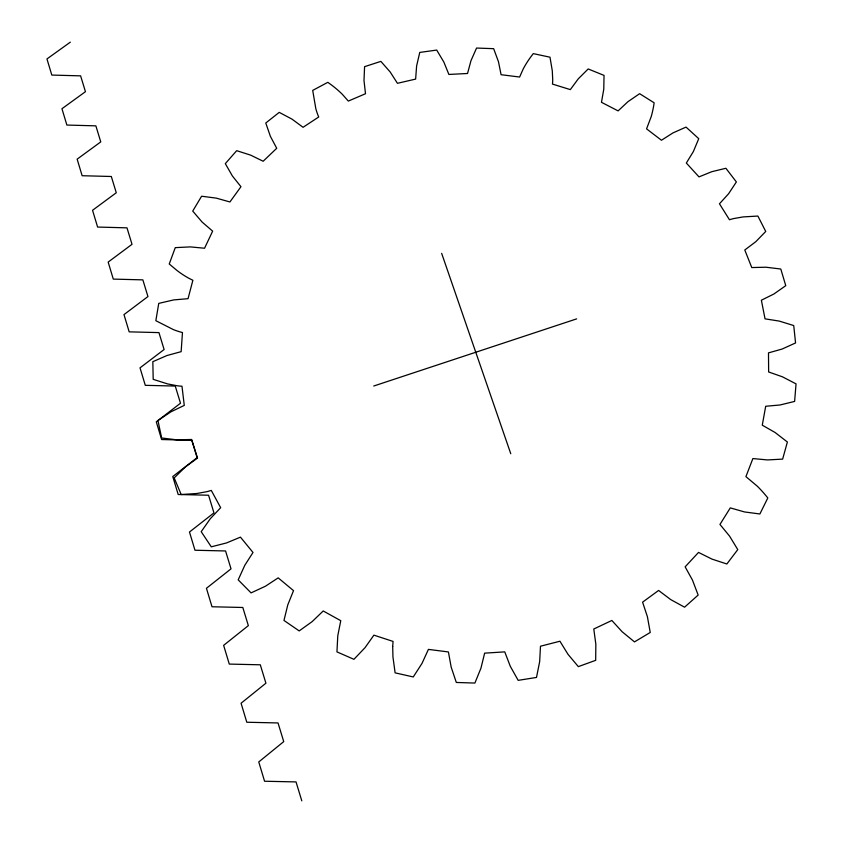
<?xml version="1.0" encoding="UTF-8"?>
<svg xmlns="http://www.w3.org/2000/svg" width="843" height="843" viewBox="0 0 843 843"><rect width="100%" height="100%" fill="white"/><g stroke="black" fill="none" stroke-linecap="round" stroke-linejoin="round"><path stroke-width="1.26" d="M70.338 42.15L46.955 58.947L51.813 75.069L80.622 75.859L85.449 91.687L61.95 108.726L66.871 125.059L95.87 125.849L100.76 141.887L77.145 159.158L82.14 175.723L111.318 176.493L116.281 192.752L92.551 210.286L97.609 227.062L126.987 227.842L132.014 244.312L108.157 262.089L113.289 279.107L142.857 279.865L147.947 296.557L123.984 314.608L129.179 331.847L158.948 332.606L164.111 349.529L140.022 367.854L145.291 385.325L175.26 386.062L180.497 403.228L156.282 421.816L161.624 439.53L191.804 440.278L197.104 457.675L172.773 476.537L178.189 494.504L208.569 495.231L213.953 512.881L189.485 532.017L194.975 550.237L225.566 550.964L231.024 568.846L206.44 588.288L212.004 606.76L242.816 607.487L248.348 625.622L223.637 645.348L229.275 664.084L260.297 664.8L265.914 683.199L241.077 703.231L246.799 722.24L278.032 722.946L283.733 741.608L258.759 761.946L264.576 781.24L296.03 781.914L301.805 800.85M373.734 386.02L576.654 318.875M441.658 253.364L510.774 453.745M392.701 646.465L392.933 656.823L395.114 672.851L413.26 676.95L422.006 663.399L428.413 649.395L448.413 651.945L451.174 667.119L456.316 682.461L474.894 683.062L480.974 668.099L484.641 653.146L504.757 651.881L510.278 666.265L518.171 680.354L536.496 677.445L539.668 661.607L540.479 646.223L559.931 641.228L567.992 654.305L578.33 666.623L595.685 660.322L595.843 644.221L593.788 629.004L611.849 620.469L622.134 631.744L634.484 641.892L650.238 632.471L647.403 616.676L642.587 602.165L658.594 590.448L670.701 599.584L684.59 607.192L698.152 595.063L692.493 580.142L685.138 566.833L698.531 552.418L711.977 559.109L726.856 563.978L737.773 549.615L729.543 536.085L719.954 524.441L730.291 507.886L744.559 511.954L759.88 513.977L767.815 497.95A129.717 125.596 60.4 0 0 757.351 486.242L745.918 476.622L752.883 458.56L767.446 459.93L782.641 459.119L787.383 442.017L775.107 432.501L762.272 425.178L765.697 406.273L780.049 404.977L794.612 401.426L796.045 383.871L782.409 376.8L768.647 371.974L768.489 352.88L782.146 349.034L795.56 342.953L793.737 325.556L779.259 321.088L765.033 318.844L761.377 300.213L773.895 294.007L785.76 285.672L780.797 269.022L765.95 267.22L751.766 267.558L744.79 249.992L755.781 241.709L765.739 231.456L757.878 216.05L743.157 216.914L733.884 218.537A59.937 57.176 30.8 0 0 729.469 219.749L719.458 203.795L728.594 193.753L736.371 181.951L725.897 168.273L711.777 171.698L698.995 176.893L686.328 163.026L693.357 151.582L698.742 138.673L686.033 127.093L672.935 132.931L661.46 140.244L646.57 128.863L651.281 116.418A117.598 111.624 9 0 0 654.147 102.814L639.626 93.678L627.94 101.697L618.098 110.886L601.47 102.309L603.767 89.274L604.041 75.406L588.182 68.957L578.245 78.873L570.332 89.611L552.471 84.089A51.265 48.662 6.3 0 0 552.713 79.758L552.302 70.865L549.994 57.198L533.261 53.615L530.437 57.377A106.344 100.97 15.2 0 0 523.187 69.01L519.625 77.029L501.09 74.711L498.466 61.718L493.65 48.673L476.569 48.051L470.963 60.717L467.538 73.489L448.887 74.447L443.871 62.097L436.706 50.074L419.761 52.424L416.621 65.902L415.631 79.094L397.443 83.309L390.183 71.992L380.867 61.381L364.587 66.66L363.997 80.528L365.504 93.731L348.328 101.076L342.374 94.353A108.325 103.404 -13 0 0 331.731 85.164L327.822 82.319L312.711 90.401L315.809 108.61A69.737 66.302 -2.3 0 0 318.285 115.986L318.707 116.998L303.069 127.304L292.015 119.148L279.233 112.361L265.777 123.015L270.382 136.334L276.725 148.284L263.153 161.245L250.645 155.133L236.683 150.676L225.313 163.637L232.405 175.997L240.961 186.703L229.918 201.962L216.324 198.137L201.603 196.219L192.731 211.087L202.12 222.067L212.647 231.14L204.554 248.232L190.307 246.894L175.27 247.642L169.243 263.985L176.788 270.308A95.238 91.044 -16.3 0 0 188.716 278.201L192.878 280.276L188.042 298.675L173.595 299.929L158.747 303.396L155.839 320.698L173.426 329.624A75.712 72.603 -22.2 0 0 181.319 332.247L182.467 332.532L181.14 351.657L166.977 355.525L152.836 361.679L153.194 379.35L167.62 383.923L177.209 385.767A66.281 63.752 -27.7 0 0 181.983 386.22L184.269 405.399L170.897 411.837L157.947 420.541L161.656 437.991L176.904 439.856L191.635 439.477L197.525 458.044L185.439 466.896L174.185 477.918L181.182 494.504L196.704 493.524L206.577 491.732A61.539 59.516 -38.5 0 0 211.287 490.415L220.666 507.697L210.318 518.698L201.203 531.691L211.287 546.822L226.546 542.934L240.455 537.139L253.005 552.471L244.807 565.284L238.19 579.847L251.066 592.892L265.482 586.201L278.19 577.866L293.522 590.648L287.79 604.842L283.975 620.448L299.191 630.912L312.195 621.586L323.217 610.975L340.762 620.69L337.78 635.77L336.947 651.881L353.934 659.321L365.03 647.677L373.913 635.148L393.059 641.418L392.701 646.465"/></g></svg>
